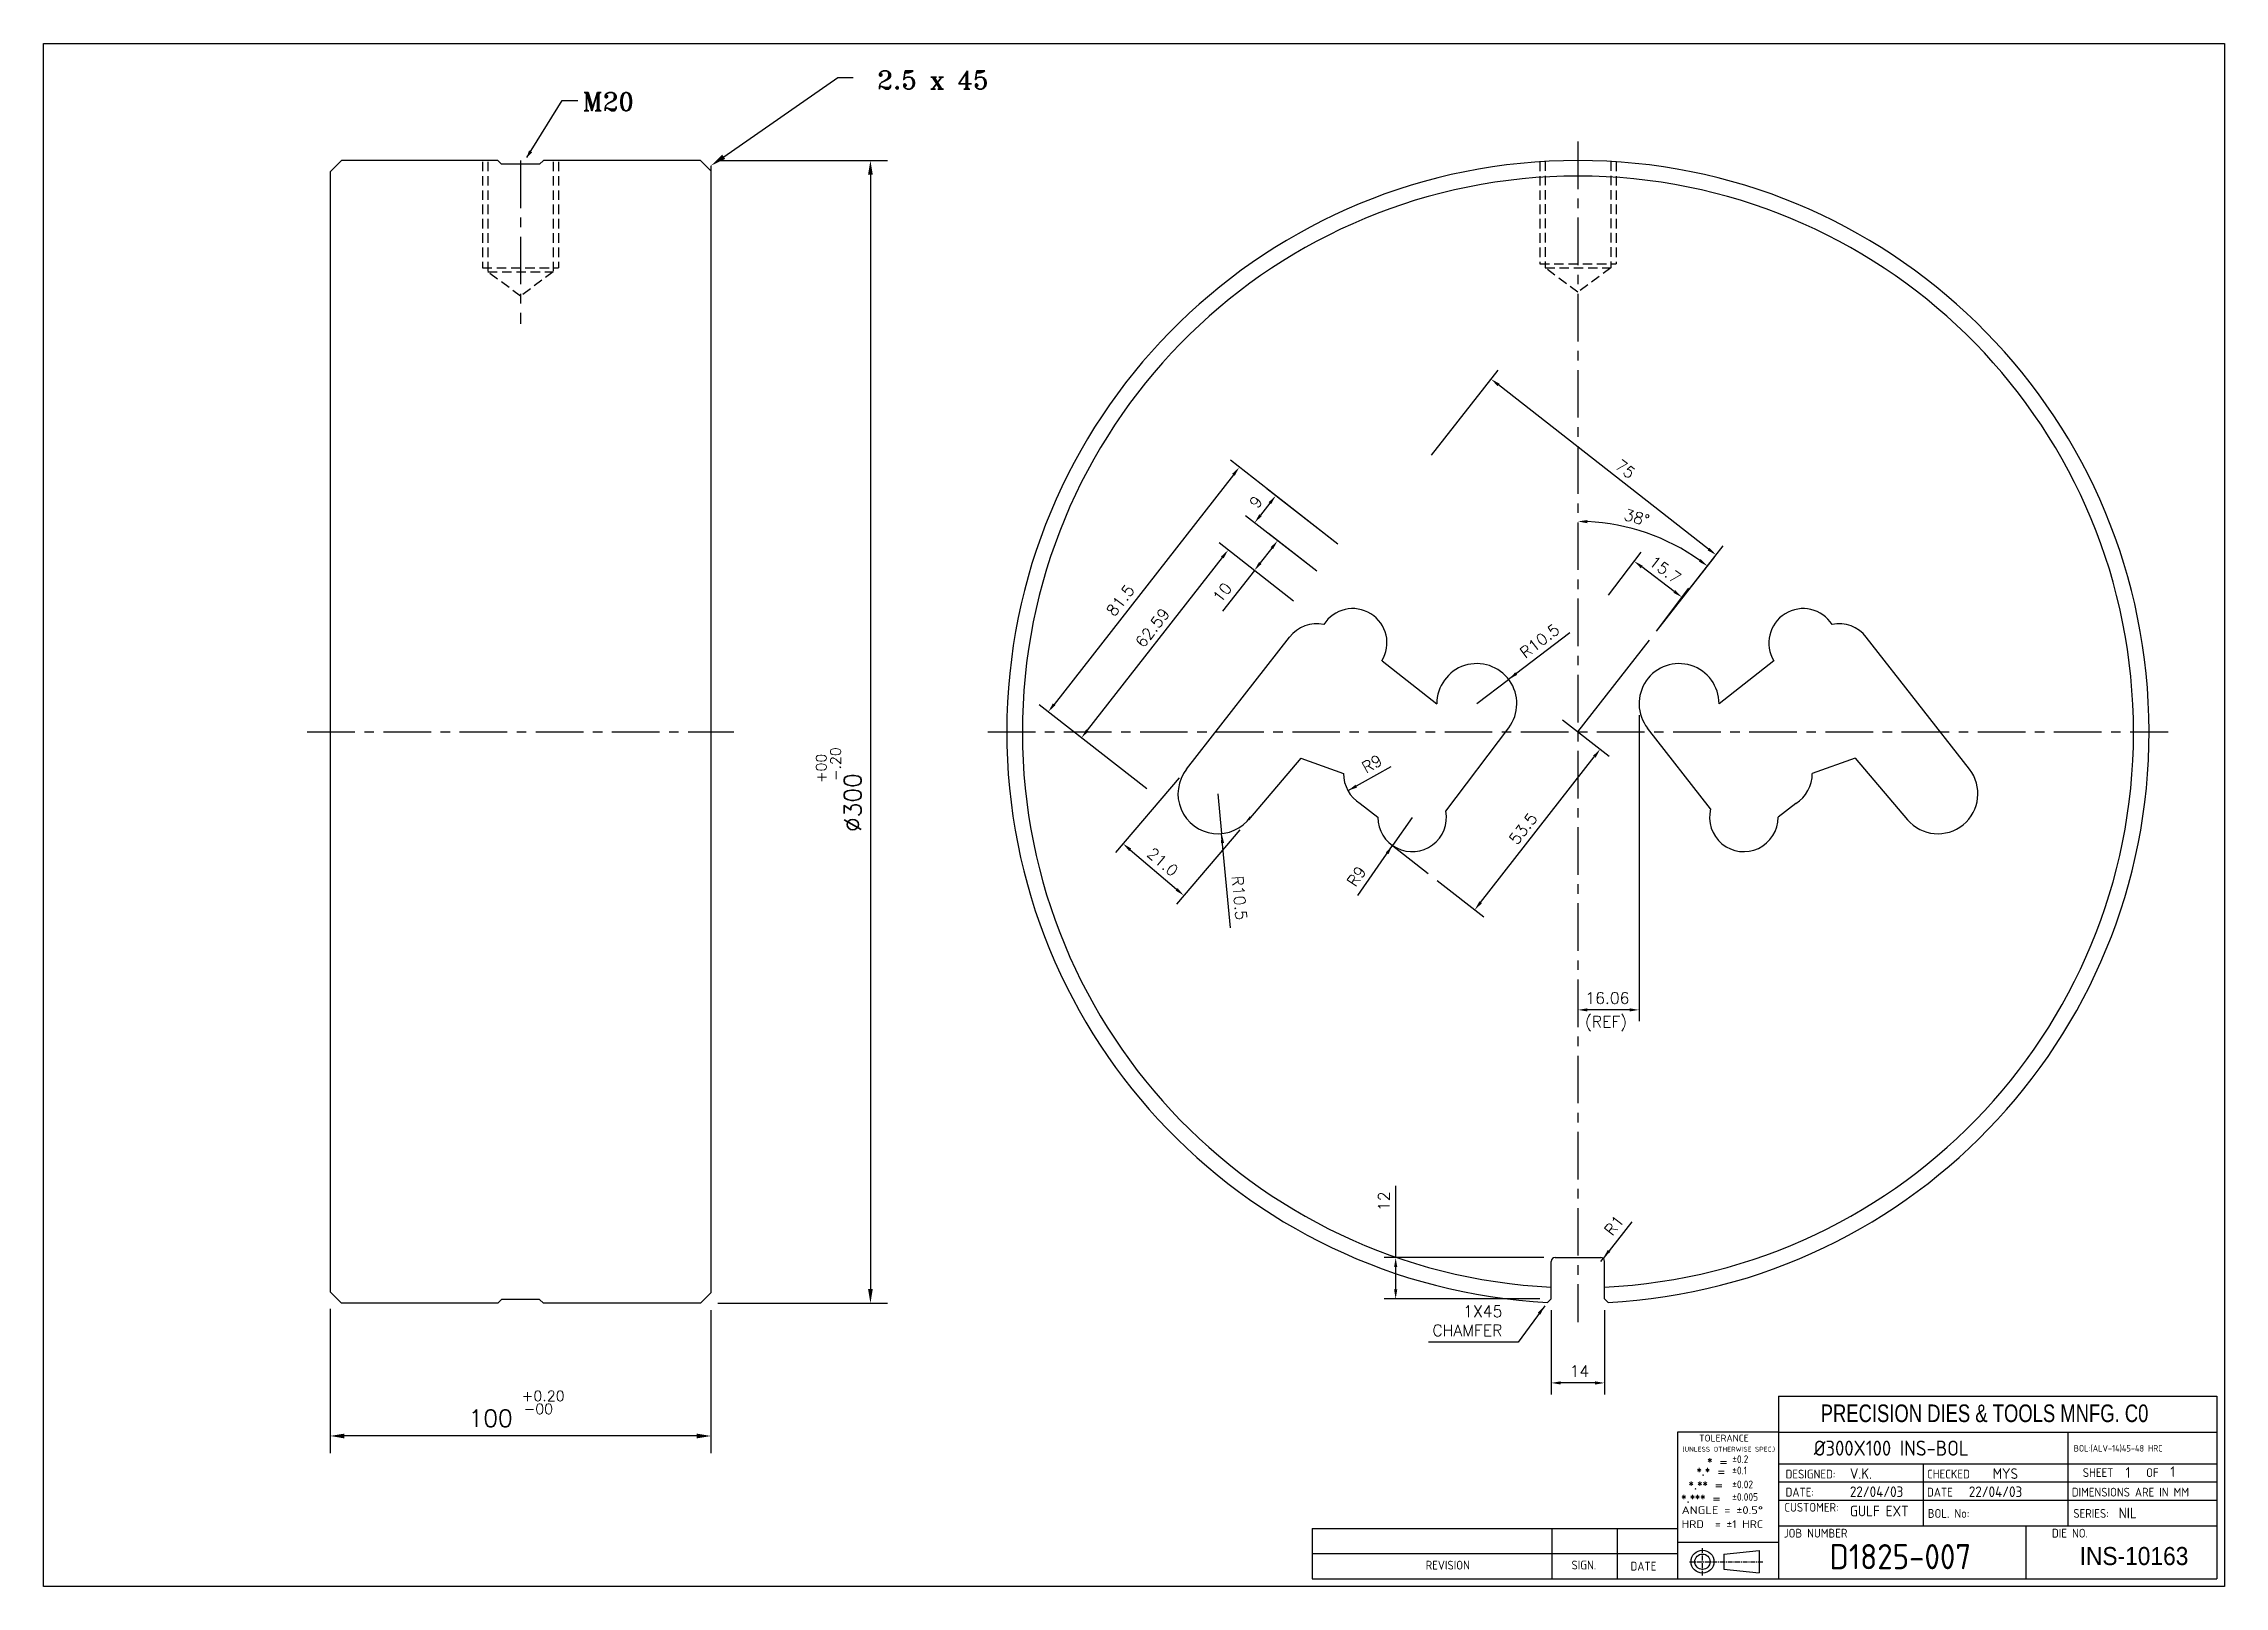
# Model space of a CAD drawing. Extents: x -403 to 170, y -224 to 181.
import ezdxf
from ezdxf.enums import TextEntityAlignment as Align

# ---------------------------------------------------------------- set-up
doc = ezdxf.new("R2010")
doc.units = 0
doc.header["$LTSCALE"] = 10
doc.header["$MEASUREMENT"] = 0
doc.linetypes.add('CENTER', pattern=[2, 1.25, -0.25, 0.25, -0.25])
doc.linetypes.add('HIDDEN', pattern=[0.375, 0.25, -0.125])
doc.layers.get('0').update_dxf_attribs({"linetype": 'CONTINUOUS'})
doc.layers.get('DEFPOINTS').update_dxf_attribs({"linetype": 'CONTINUOUS'})
doc.layers.add('1', color=7, linetype='CONTINUOUS')
doc.styles.add('ISO', font='isocp.shx', dxfattribs={"width": 0.8})
doc.styles.add('ROMANS', font='ROMANS')
doc.styles.add('ROMANT', font='ROMANT', dxfattribs={"height": 3.5})
doc.styles.add('STYLE1', font='swissk.ttf')
doc.styles.add('TXT', font='TXT.SHX', dxfattribs={"width": 0.8})
doc.dimstyles.get("Standard").update_dxf_attribs({"dimtxt": 0.18, "dimasz": 0.18, "dimexe": 0.18, "dimexo": 0.0625, "dimgap": 0.09, "dimtad": 0, "dimtih": 1, "dimtoh": 1, "dimdec": 4, "dimzin": 0, "dimdsep": 46, "dimtxsty": 'STANDARD', "dimcen": 0.09, "dimadec": 0, "dimazin": 0, "dimtfac": 1, "dimtdec": 4, "dimtofl": 0, "dimtmove": 0, "dimatfit": 3, "dimfxl": 1, "dimtolj": 1, "dimtzin": 0, "dimarcsym": 0})

# ---------------------------------------------------------------- blocks, each defined once
blk = doc.blocks.new('*D3')
at = {"color": 2, "linetype": 'ByBlock'}
for p, q in [((-7, -151.84), (-7, -173.91)), ((7, -151.84), (7, -173.91)), ((4.5, -170.91), (-4.5, -170.91))]:
    blk.add_line(p, q, dxfattribs=at)
for points in [[(-4.5, -170.49), (-4.5, -171.33), (-7, -170.91)], [(4.5, -170.49), (4.5, -171.33), (7, -170.91)]]:
    blk.add_solid(points, dxfattribs=at)
at = {"layer": 'DEFPOINTS', "color": 0, "linetype": 'ByBlock'}
for p in [(-7, -148.84), (7, -148.84), (-7, -170.91)]:
    blk.add_point(p, dxfattribs=at)
at = {"color": 0, "linetype": 'ByBlock', "insert": (0.4, -167.81), "char_height": 3, "attachment_point": 5, "style": 'ROMANS'}
blk.add_mtext('\\A1;14', dxfattribs=at)
blk = doc.blocks.new('*D4')
at = {"color": 2, "linetype": 'ByBlock'}
for p, q in [((-47.87, -138), (-47.87, -119.19)), ((-9, -138), (-50.87, -138)), ((-47.87, -146.34), (-47.87, -140.5)), ((-10, -148.84), (-50.87, -148.84))]:
    blk.add_line(p, q, dxfattribs=at)
for points in [[(-48.29, -140.5), (-47.45, -140.5), (-47.87, -138)], [(-48.29, -146.34), (-47.45, -146.34), (-47.87, -148.84)]]:
    blk.add_solid(points, dxfattribs=at)
at = {"layer": 'DEFPOINTS', "color": 0, "linetype": 'ByBlock'}
for p in [(-6, -138), (-47.87, -148.84), (-7, -148.84)]:
    blk.add_point(p, dxfattribs=at)
at = {"color": 0, "linetype": 'ByBlock', "insert": (-50.97, -123.22), "char_height": 3, "attachment_point": 5, "rotation": 90, "style": 'ROMANS'}
blk.add_mtext('\\A1;{12}', dxfattribs=at)
blk = doc.blocks.new('*D5')
at = {"color": 2, "linetype": 'ByBlock'}
for p, q in [((-225.93, 150), (-181.31, 150)), ((-185.81, 146.25), (-185.81, -146.25)), ((-225.93, -150), (-181.31, -150))]:
    blk.add_line(p, q, dxfattribs=at)
for points in [[(-186.44, 146.25), (-185.19, 146.25), (-185.81, 150)], [(-186.44, -146.25), (-185.19, -146.25), (-185.81, -150)]]:
    blk.add_solid(points, dxfattribs=at)
at = {"layer": 'DEFPOINTS', "color": 0, "linetype": 'ByBlock'}
for p in [(-230.43, 150), (-230.43, -150), (-185.81, -150)]:
    blk.add_point(p, dxfattribs=at)
at = {"color": 0, "linetype": 'ByBlock', "insert": (-190.46, -18.56), "char_height": 4.5, "attachment_point": 5, "rotation": 90, "style": 'ROMANS'}
blk.add_mtext('\\A1;∅300', dxfattribs=at)
blk = doc.blocks.new('*D6')
at = {"color": 2, "linetype": 'ByBlock'}
for p, q in [((-327.7, -151.5), (-327.7, -189.34)), ((-227.7, -151.77), (-227.7, -189.34)), ((-231.45, -184.84), (-323.95, -184.84))]:
    blk.add_line(p, q, dxfattribs=at)
for points in [[(-323.95, -184.22), (-323.95, -185.47), (-327.7, -184.84)], [(-231.45, -184.22), (-231.45, -185.47), (-227.7, -184.84)]]:
    blk.add_solid(points, dxfattribs=at)
at = {"layer": 'DEFPOINTS', "color": 0, "linetype": 'ByBlock'}
for p in [(-327.7, -147), (-227.7, -147.27), (-327.7, -184.84)]:
    blk.add_point(p, dxfattribs=at)
at = {"color": 0, "linetype": 'ByBlock', "insert": (-285.56, -180.19), "char_height": 4.5, "attachment_point": 5, "style": 'ROMANS'}
blk.add_mtext('\\A1;100', dxfattribs=at)
blk = doc.blocks.new('*D7')
at = {"color": 2, "linetype": 'ByBlock'}
for p in [(14.16, -128.62), (6, -139)]:
    blk.add_line(p, (6.62, -138.21), dxfattribs=at)
blk.add_solid([(7.84, -135.99), (8.49, -136.5), (6.62, -138.21)], dxfattribs=at)
at = {"layer": 'DEFPOINTS', "color": 0, "linetype": 'ByBlock'}
for p in [(6, -139), (6.62, -138.21)]:
    blk.add_point(p, dxfattribs=at)
at = {"color": 0, "linetype": 'ByBlock', "insert": (9.5, -129.53), "char_height": 3, "attachment_point": 5, "rotation": 51.8091, "style": 'ROMANS'}
blk.add_mtext('\\A1;R1', dxfattribs=at)
blk = doc.blocks.new('*D8')
at = {"color": 2, "linetype": 'ByBlock'}
for p, q in [((8.06, 35.93), (16.57, 47.21)), ((25.31, 36.86), (16.76, 43.31)), ((20.61, 26.47), (29.12, 37.75))]:
    blk.add_line(p, q, dxfattribs=at)
for points in [[(17.01, 43.64), (16.51, 42.97), (14.76, 44.81)], [(25.56, 37.19), (25.06, 36.53), (27.31, 35.36)]]:
    blk.add_solid(points, dxfattribs=at)
at = {"layer": 'DEFPOINTS', "color": 0, "linetype": 'ByBlock'}
for p in [(14.76, 44.81), (6.26, 33.53), (18.81, 24.07)]:
    blk.add_point(p, dxfattribs=at)
at = {"color": 0, "linetype": 'ByBlock', "insert": (22.9, 42.56), "char_height": 3, "attachment_point": 5, "rotation": 323, "style": 'ROMANS'}
blk.add_mtext('\\A1;15.7', dxfattribs=at)
blk = doc.blocks.new('*D9')
at = {"color": 2, "linetype": 'ByBlock'}
for p, q in [((-38.45, 72.61), (-20.97, 94.98)), ((34.32, 47.98), (-20.85, 91.08)), ((20.66, 26.44), (38.13, 48.81))]:
    blk.add_line(p, q, dxfattribs=at)
for points in [[(-20.59, 91.41), (-21.1, 90.75), (-22.82, 92.62)], [(34.57, 48.31), (34.06, 47.65), (36.29, 46.44)]]:
    blk.add_solid(points, dxfattribs=at)
at = {"layer": 'DEFPOINTS', "color": 0, "linetype": 'ByBlock'}
for p in [(-22.82, 92.62), (-40.29, 70.25), (18.81, 24.07)]:
    blk.add_point(p, dxfattribs=at)
at = {"color": 0, "linetype": 'ByBlock', "insert": (12.43, 69.01), "char_height": 3, "attachment_point": 5, "rotation": 322, "style": 'ROMANS'}
blk.add_mtext('\\A1;75', dxfattribs=at)
blk = doc.blocks.new('*D10')
at = {"color": 2, "linetype": 'ByBlock'}
for p in [(-2.13, 26.02), (-26.56, 7.43)]:
    blk.add_line(p, (-18.2, 13.78), dxfattribs=at)
blk.add_solid([(-16.47, 15.63), (-15.96, 14.97), (-18.2, 13.78)], dxfattribs=at)
at = {"layer": 'DEFPOINTS', "color": 0, "linetype": 'ByBlock'}
for p in [(-18.2, 13.78), (-26.56, 7.43)]:
    blk.add_point(p, dxfattribs=at)
at = {"color": 0, "linetype": 'ByBlock', "insert": (-10.05, 23.88), "char_height": 3, "attachment_point": 5, "rotation": 37.2726, "style": 'ROMANS'}
blk.add_mtext('\\A1;R10.5', dxfattribs=at)
blk = doc.blocks.new('*D11')
at = {"color": 2, "linetype": 'ByBlock'}
for p, q in [((-63.04, 49.25), (-91.29, 71.33)), ((-90.47, 67.51), (-137.57, 7.23)), ((-113.22, -14.97), (-141.47, 7.1))]:
    blk.add_line(p, q, dxfattribs=at)
for points in [[(-90.8, 67.77), (-90.14, 67.25), (-88.93, 69.48)], [(-137.9, 7.48), (-137.24, 6.97), (-139.11, 5.26)]]:
    blk.add_solid(points, dxfattribs=at)
at = {"layer": 'DEFPOINTS', "color": 0, "linetype": 'ByBlock'}
for p in [(-60.68, 47.41), (-139.11, 5.26), (-110.85, -16.82)]:
    blk.add_point(p, dxfattribs=at)
at = {"color": 0, "linetype": 'ByBlock', "insert": (-120.17, 34.53), "char_height": 3, "attachment_point": 5, "rotation": 52, "style": 'ROMANS'}
blk.add_mtext('\\A1;81.5', dxfattribs=at)
blk = doc.blocks.new('*D12')
at = {"color": 2, "linetype": 'ByBlock'}
for p, q in [((-63.04, 49.25), (-81.73, 63.85)), ((-80.9, 60.04), (-83.37, 56.88)), ((-68.58, 42.16), (-87.27, 56.76))]:
    blk.add_line(p, q, dxfattribs=at)
for points in [[(-81.23, 60.29), (-80.58, 59.78), (-79.36, 62.01)], [(-83.69, 57.14), (-83.04, 56.63), (-84.91, 54.91)]]:
    blk.add_solid(points, dxfattribs=at)
at = {"layer": 'DEFPOINTS', "color": 0, "linetype": 'ByBlock'}
for p in [(-84.91, 54.91), (-60.68, 47.41), (-66.22, 40.31)]:
    blk.add_point(p, dxfattribs=at)
at = {"color": 0, "linetype": 'ByBlock', "insert": (-84.58, 60.37), "char_height": 3, "attachment_point": 5, "rotation": 52, "style": 'ROMANS'}
blk.add_mtext('\\A1;9', dxfattribs=at)
blk = doc.blocks.new('*D13')
at = {"color": 2, "linetype": 'ByBlock'}
for p, q in [((-74.69, 34.35), (-94.21, 49.6)), ((-128.84, 0.41), (-93.39, 45.79)), ((-113.22, -14.97), (-132.74, 0.29))]:
    blk.add_line(p, q, dxfattribs=at)
for points in [[(-93.72, 46.04), (-93.06, 45.53), (-91.85, 47.76)], [(-129.17, 0.67), (-128.51, 0.15), (-130.38, -1.56)]]:
    blk.add_solid(points, dxfattribs=at)
at = {"layer": 'DEFPOINTS', "color": 0, "linetype": 'ByBlock'}
for p in [(-91.85, 47.76), (-72.32, 32.5), (-110.85, -16.82)]:
    blk.add_point(p, dxfattribs=at)
at = {"color": 0, "linetype": 'ByBlock', "insert": (-111.73, 27.34), "char_height": 3, "attachment_point": 5, "rotation": 52, "style": 'ROMANS'}
blk.add_mtext('\\A1;62.59', dxfattribs=at)
blk = doc.blocks.new('*D14')
at = {"color": 2, "linetype": 'ByBlock'}
for p, q in [((-68.58, 42.16), (-81.23, 52.04)), ((-80.4, 48.22), (-83.43, 44.35)), ((-84.97, 42.38), (-93.33, 31.68)), ((-74.69, 34.35), (-87.33, 44.23))]:
    blk.add_line(p, q, dxfattribs=at)
for points in [[(-80.73, 48.48), (-80.08, 47.97), (-78.87, 50.19)], [(-83.76, 44.61), (-83.1, 44.1), (-84.97, 42.38)]]:
    blk.add_solid(points, dxfattribs=at)
at = {"layer": 'DEFPOINTS', "color": 0, "linetype": 'ByBlock'}
for p in [(-84.97, 42.38), (-66.22, 40.31), (-72.32, 32.5)]:
    blk.add_point(p, dxfattribs=at)
at = {"color": 0, "linetype": 'ByBlock', "insert": (-93.43, 36.59), "char_height": 3, "attachment_point": 5, "rotation": 52, "style": 'ROMANS'}
blk.add_mtext('\\A1;10', dxfattribs=at)
blk = doc.blocks.new('*D15')
at = {"color": 2, "linetype": 'ByBlock'}
for p, q in [((-104.76, -12.06), (-121.43, -31.62)), ((-88.78, -25.67), (-105.45, -45.24)), ((-117.58, -30.96), (-105.41, -41.33))]:
    blk.add_line(p, q, dxfattribs=at)
for points in [[(-117.31, -30.64), (-117.85, -31.28), (-119.48, -29.34)], [(-105.14, -41.01), (-105.68, -41.65), (-103.5, -42.95)]]:
    blk.add_solid(points, dxfattribs=at)
at = {"layer": 'DEFPOINTS', "color": 0, "linetype": 'ByBlock'}
for p in [(-102.81, -9.77), (-86.83, -23.39), (-103.5, -42.95)]:
    blk.add_point(p, dxfattribs=at)
at = {"color": 0, "linetype": 'ByBlock', "insert": (-109.05, -34.16), "char_height": 3, "attachment_point": 5, "rotation": 319.5717, "style": 'ROMANS'}
blk.add_mtext('\\A1;21.0', dxfattribs=at)
blk = doc.blocks.new('*D16')
at = {"color": 2, "linetype": 'ByBlock'}
for p in [(-94.54, -16.24), (-91.29, -51.43)]:
    blk.add_line(p, (-93.57, -26.69), dxfattribs=at)
blk.add_solid([(-92.93, -29.15), (-93.76, -29.22), (-93.57, -26.69)], dxfattribs=at)
at = {"layer": 'DEFPOINTS', "color": 0, "linetype": 'ByBlock'}
for p in [(-94.54, -16.24), (-93.57, -26.69)]:
    blk.add_point(p, dxfattribs=at)
at = {"color": 0, "linetype": 'ByBlock', "insert": (-88.9, -43.58), "char_height": 3, "attachment_point": 5, "rotation": 275.2745, "style": 'ROMANS'}
blk.add_mtext('\\A1;R10.5', dxfattribs=at)
blk = doc.blocks.new('*D17')
at = {"color": 2, "linetype": 'ByBlock'}
for p, q in [((-4.03, 3.15), (8.2, -6.41)), ((-25.56, -44.75), (4.3, -6.53)), ((-36.96, -39.01), (-24.74, -48.57))]:
    blk.add_line(p, q, dxfattribs=at)
for points in [[(3.97, -6.27), (4.63, -6.79), (5.84, -4.56)], [(-25.89, -44.49), (-25.23, -45.01), (-27.1, -46.72)]]:
    blk.add_solid(points, dxfattribs=at)
at = {"layer": 'DEFPOINTS', "color": 0, "linetype": 'ByBlock'}
for p in [(-6.39, 4.99), (5.84, -4.56), (-39.33, -37.17)]:
    blk.add_point(p, dxfattribs=at)
at = {"color": 0, "linetype": 'ByBlock', "insert": (-14.38, -25.4), "char_height": 3, "attachment_point": 5, "rotation": 52, "style": 'ROMANS'}
blk.add_mtext('\\A1;53.5', dxfattribs=at)
blk = doc.blocks.new('*D18')
at = {"color": 2, "linetype": 'ByBlock'}
for p in [(-43.55, -22.45), (-57.85, -42.95)]:
    blk.add_line(p, (-48.7, -29.83), dxfattribs=at)
blk.add_solid([(-50.47, -31.64), (-49.79, -32.12), (-48.7, -29.83)], dxfattribs=at)
at = {"layer": 'DEFPOINTS', "color": 0, "linetype": 'ByBlock'}
for p in [(-43.55, -22.45), (-48.7, -29.83)]:
    blk.add_point(p, dxfattribs=at)
at = {"color": 0, "linetype": 'ByBlock', "insert": (-58.13, -37.93), "char_height": 3, "attachment_point": 5, "rotation": 55.1113, "style": 'ROMANS'}
blk.add_mtext('\\A1;R9', dxfattribs=at)
blk = doc.blocks.new('*D19')
at = {"color": 2, "linetype": 'ByBlock'}
blk.add_line((-49.12, -9.16), (-60.4, -15.45), dxfattribs=at)
blk.add_solid([(-58.41, -13.87), (-58.01, -14.6), (-60.4, -15.45)], dxfattribs=at)
at = {"layer": 'DEFPOINTS', "color": 0, "linetype": 'ByBlock'}
for p in [(-52.53, -11.07), (-60.4, -15.45)]:
    blk.add_point(p, dxfattribs=at)
at = {"color": 0, "linetype": 'ByBlock', "insert": (-54.08, -8.38), "char_height": 3, "attachment_point": 5, "rotation": 29.135, "style": 'ROMANS'}
blk.add_mtext('\\A1;R9', dxfattribs=at)
blk = doc.blocks.new('*D20')
at = {"color": 2, "linetype": 'ByBlock'}
for p, q in [((16.06, 4.43), (16.06, -75.98)), ((13.56, -72.98), (2.5, -72.98)), ((0, -74.47), (0, -75.98))]:
    blk.add_line(p, q, dxfattribs=at)
for points in [[(2.5, -72.57), (2.5, -73.4), (0, -72.98)], [(13.56, -72.57), (13.56, -73.4), (16.06, -72.98)]]:
    blk.add_solid(points, dxfattribs=at)
at = {"layer": 'DEFPOINTS', "color": 0, "linetype": 'ByBlock'}
for p in [(16.06, 7.43), (0, -71.47), (0, -72.98)]:
    blk.add_point(p, dxfattribs=at)
at = {"color": 0, "linetype": 'ByBlock', "insert": (7.74, -69.88), "char_height": 3, "attachment_point": 5, "style": 'ROMANS'}
blk.add_mtext('\\A1;16.06', dxfattribs=at)
blk = doc.blocks.new('*D21')
at = {"color": 2, "linetype": 'ByBlock'}
blk.add_line((20.66, 26.44), (35.86, 45.9), dxfattribs=at)
blk.add_arc((0, 0), 55.25, 54.593, 87.407, dxfattribs=at)
for points in [[(2.49, 54.77), (2.51, 55.61), (0, 55.25)], [(32.26, 45.36), (31.76, 44.69), (34.01, 43.53)]]:
    blk.add_solid(points, dxfattribs=at)
at = {"layer": 'DEFPOINTS', "color": 0, "linetype": 'ByBlock'}
for p in [(0, 155), (23.64, 49.93), (18.81, 24.07), (0, 0), (0, -155)]:
    blk.add_point(p, dxfattribs=at)
at = {"color": 0, "linetype": 'ByBlock', "insert": (15.44, 56.27), "char_height": 3, "attachment_point": 5, "rotation": 344.6509, "style": 'ROMANS'}
blk.add_mtext('\\A1;38°', dxfattribs=at)

msp = doc.modelspace()

# ---------------------------------------------------------------- linework, layer by layer
at = {"color": 15}
for p, q in [((-402.954, -224.318), (-402.954, 180.682)), ((-402.954, 180.682), (169.773, 180.682)), ((169.773, 180.682), (169.773, -224.318)), ((169.773, -224.318), (-402.954, -224.318))]:
    msp.add_line(p, q, dxfattribs=at)
at = {"color": 0}
for p, q in [((-224.341, 150.971), (-194.4, 171.777)), ((-194.4, 171.777), (-190.309, 171.777)), ((-266.749, 165.736), (-262.658, 165.736))]:
    msp.add_line(p, q, dxfattribs=at)
at = {"color": 3}
for p, q in [((-276.08, 150.75), (-266.749, 165.736)), ((-102.813, -9.774), (-75.724, 24.898)), ((0, 0), (18.808, 24.073)), ((102.813, -9.774), (75.724, 24.898)), ((-51.443, 18.618), (-37.059, 7.38)), ((51.443, 18.618), (37.059, 7.38)), ((-34.698, -20.824), (-18.173, 1.106)), ((34.831, -20.218), (18.285, 0.961)), ((-72.778, -6.886), (-86.546, -23.048)), ((-72.778, -6.886), (-61.533, -10.892)), ((72.778, -6.886), (61.533, -10.892)), ((72.778, -6.886), (86.546, -23.048)), ((-57.186, -18.773), (-52.551, -22.394)), ((57.186, -18.773), (52.551, -22.394)), ((-49.092, -29.538), (-39.329, -37.165)), ((-7, -148.837), (-7, -138.997)), ((-6, -137.997), (6, -137.997)), ((7, -148.837), (7, -138.997)), ((-7, -148.837), (-7.952, -149.789)), ((7, -148.837), (7.952, -149.789))]:
    msp.add_line(p, q, dxfattribs=at)
at = {"color": 1, "linetype": 'CENTER'}
for p, q in [((0, 155), (0, -155)), ((-277.7, 150), (-277.7, 107.146)), ((-333.7, 0), (-221.7, 0)), ((-155, 0), (155, 0))]:
    msp.add_line(p, q, dxfattribs=at)
at = {"color": 4}
for p, q in [((-327.7, 147), (-324.7, 150)), ((-283.7, 150), (-324.7, 150)), ((-282.7, 149), (-283.7, 150)), ((-272.7, 149), (-282.7, 149)), ((-272.7, 149), (-271.7, 150)), ((-230.427, 150), (-271.7, 150)), ((-227.7, 147.273), (-230.427, 150)), ((-327.7, 147), (-327.7, -147)), ((-227.7, 148.636), (-227.7, -147.273)), ((-324.7, -150), (-327.7, -147)), ((-227.7, -147.273), (-230.427, -150)), ((-283.7, -150), (-324.7, -150)), ((-282.7, -149), (-283.7, -150)), ((-272.7, -149), (-282.7, -149)), ((-272.7, -149), (-271.7, -150)), ((-230.427, -150), (-271.7, -150))]:
    msp.add_line(p, q, dxfattribs=at)
at = {"color": 0, "linetype": 'HIDDEN'}
for p, q in [((-287.7, 149.666), (-287.7, 121.834)), ((-286.3, 149.666), (-286.3, 120.796)), ((-269.1, 149.666), (-269.1, 120.796)), ((-267.7, 149.666), (-267.7, 121.834)), ((-10, 149.666), (-10, 122.834)), ((-8.6, 149.753), (-8.6, 121.796)), ((8.6, 149.753), (8.6, 121.796)), ((10, 149.666), (10, 122.834))]:
    msp.add_line(p, q, dxfattribs=at)
at = {"color": 7, "linetype": 'HIDDEN'}
for p, q in [((-287.7, 121.846), (-267.7, 121.846)), ((-286.3, 120.796), (-269.1, 120.796)), ((-277.7, 114.423), (-286.3, 120.796)), ((-269.1, 120.796), (-277.7, 114.423)), ((-10, 122.846), (10, 122.846)), ((-8.6, 121.796), (8.6, 121.796)), ((0, 115.423), (-8.6, 121.796)), ((8.6, 121.796), (0, 115.423))]:
    msp.add_line(p, q, dxfattribs=at)
at = {"color": 6}
msp.add_arc((0, 0), 150, 273.03904, 266.96096, dxfattribs=at)
at = {"color": 3}
for centre, radius, start, end in [((0, 0), 145.91, 272.74981, 267.25019), ((-59.151, 23.371), 9, 328.37937, 147.83377), ((59.151, 23.371), 9, 32.16623, 211.62063), ((-68.632, 19.357), 9, 78.05702, 142), ((68.632, 19.357), 9, 38, 101.94298), ((-26.559, 7.425), 10.5, 323, 180.24662), ((26.559, 7.425), 10.5, 359.75338, 218), ((-94.539, -16.239), 10.5, 142, 324.57171), ((-52.534, -11.068), 9, 178.88322, 238.88322), ((52.534, -11.068), 9, 301.11678, 1.11678), ((94.539, -16.239), 10.5, 220.42829, 38), ((-43.551, -22.445), 9, 179.66989, 10.38045), ((43.551, -22.445), 9, 165.66989, 0.33011), ((-6, -138.997), 1, 90, 180), ((6, -138.997), 1, 0, 90)]:
    msp.add_arc(centre, radius, start, end, dxfattribs=at)
msp.add_solid([(-276.08, 150.75), (-275.465, 152.653), (-274.644, 152.142)], dxfattribs=at)
at = {"color": 0}
msp.add_solid([(-223.951, 150.411), (-224.73, 151.531), (-227.7, 148.636)], dxfattribs=at)
at = {"layer": '1', "color": 1}
for p, q in [((52.655, -174.395), (167.773, -174.395)), ((52.655, -174.395), (52.655, -222.318)), ((167.773, -174.395), (167.773, -222.318)), ((52.655, -183.849), (26.182, -183.849)), ((52.655, -183.849), (167.773, -183.849)), ((52.655, -192.163), (167.773, -192.163)), ((52.655, -196.915), (167.773, -196.915)), ((52.655, -201.667), (167.773, -201.667)), ((-69.827, -209.118), (26.182, -209.118)), ((-69.827, -209.118), (-69.827, -222.318)), ((52.655, -208.397), (167.773, -208.397)), ((-69.827, -215.718), (26.182, -215.718)), ((-69.827, -222.318), (167.773, -222.318))]:
    msp.add_line(p, q, dxfattribs=at)
at = {"layer": '1', "color": 1, "linetype": 'Continuous'}
for p, q in [((26.182, -183.849), (26.182, -222.318)), ((-6.818, -209.118), (-6.818, -222.318)), ((10.342, -209.118), (10.342, -222.318))]:
    msp.add_line(p, q, dxfattribs=at)
at = {"layer": '1', "color": 2}
for p, q in [((128.687, -184.063), (128.687, -192.163)), ((90.671, -192.163), (90.671, -208.397)), ((128.687, -192.163), (128.687, -208.397))]:
    msp.add_line(p, q, dxfattribs=at)
at = {"layer": '1', "color": 3}
for p, q in [((117.613, -208.397), (117.613, -222.318)), ((26.182, -212.729), (52.655, -212.729))]:
    msp.add_line(p, q, dxfattribs=at)
at = {"layer": '1', "color": 7, "linetype": 'CENTER', "ltscale": 0.1}
for p, q in [((32.71, -221.508), (32.71, -214.182)), ((29.324, -217.845), (48.821, -217.845))]:
    msp.add_line(p, q, dxfattribs=at)
at = {"layer": '1', "color": 2, "linetype": 'Continuous'}
for p, q in [((38.295, -215.89), (47.568, -214.897)), ((38.295, -215.89), (38.295, -219.8)), ((47.568, -214.897), (47.568, -220.793)), ((38.295, -219.8), (47.568, -220.793))]:
    msp.add_line(p, q, dxfattribs=at)
for radius in [3.018, 2.012]:
    msp.add_circle((32.71, -217.845), radius, dxfattribs=at)

# ---------------------------------------------------------------- texts
at = {"color": 0, "style": 'ROMANT'}
for s, p in [('2.5 x 45 ', (-167.768, 171.123)), ('M20', (-254.654, 165.445))]:
    msp.add_text(s, height=4.7727, dxfattribs=at).set_placement(p, align=Align.MIDDLE_CENTER)
at = {"color": 7, "style": 'ROMANS'}
for s, p in [('-.20', (-193.609, -12.918)), ('+00', (-197.373, -13.436))]:
    msp.add_text(s, height=2.7273, rotation=90, dxfattribs=at).set_placement(p)
at = {"color": 3, "style": 'ROMANS'}
msp.add_text('(REF)', height=3, dxfattribs=at).set_placement((1.844, -77.602))
at = {"color": 7, "style": 'ROMANS'}
for s, p in [('+0.20', (-277.356, -175.685)), ('-00', (-276.879, -179.094))]:
    msp.add_text(s, height=2.7273, dxfattribs=at).set_placement(p)
at = {"color": 3, "insert": (-19.84, -158.62), "char_height": 3, "attachment_point": 9, "style": 'ROMANS'}
msp.add_mtext('1X45\\PCHAMFER', dxfattribs=at)
at = {"layer": '1', "color": 6, "style": 'STYLE1'}
for s, height, width, p in [('PRECISION DIES & TOOLS MNFG. C0', 4.62, 0.75, (63.748, -181.19)), ('INS-10163', 4.752, 0.9, (131.752, -218.731))]:
    msp.add_text(s, height=height, dxfattribs=dict(at, width=width)).set_placement(p)
at = {"layer": '1', "color": 2, "linetype": 'Continuous', "style": 'ISO'}
for s, height, width, p, p2 in [('(UNLESS OTHERWISE SPEC.)', 1.2672, 1.189032, (27.445, -188.944), (51.779, -188.944)), ('TOLERANCE', 1.8105, 1.066667, (31.817, -186.304), (44.852, -186.304)), ('ANGLE = %%p0.5%%d', 2.01168, 1.288889, (27.236, -205.307), (48.627, -205.307)), ('HRD  = %%P1 HRC', 2.01168, 1.320911, (27.236, -208.992), (48.627, -208.992))]:
    msp.add_text(s, height=height, dxfattribs=dict(at, width=width)).set_placement(p, p2, align=Align.FIT)
at = {"layer": '1', "color": 3, "style": 'ISO'}
for s, height, p in [('%%C300X100 INS-BOL', 3.96, (61.941, -190.012)), ('DESIGNED:                 ', 2.30947, (54.537, -195.991)), ('CHECKED', 2.3095, (91.677, -195.991)), ('SHEET', 2.3095, (132.579, -195.607)), ('OF', 2.3095, (149.235, -195.607)), ('DATE:', 2.3095, (54.537, -200.743)), ('DATE', 2.3095, (91.677, -200.743)), ('DIMENSIONS ARE IN MM', 2.30947, (129.693, -200.743)), ('CUSTOMER:', 2.3095, (54.22, -204.72)), ('BOL. No:', 2.3095, (91.879, -206.327)), ('SERIES: ', 2.3095, (130.099, -206.327)), ('JOB NUMBER', 2.3095, (54.078, -211.513)), ('DIE NO.', 2.3095, (124.487, -211.513)), ('REVISION', 2.3095, (-39.993, -219.903)), ('SIGN.', 2.3095, (-1.687, -219.874)), ('DATE', 2.3095, (13.813, -220.178))]:
    msp.add_text(s, height=height, dxfattribs=at).set_placement(p)
at = {"layer": '1', "style": 'ISO'}
msp.add_text('BOL:(ALV-14)45-48 HRC', height=1.716, dxfattribs=at).set_placement((130.215, -188.932))
at = {"layer": '1', "color": 2, "linetype": 'Continuous'}
for s, style, p in [('*.* = ', 'TXT', (31.118, -195.236)), ('* = ', 'TXT', (33.939, -192.662)), (' %%p0.2', 'ISO', (39.375, -191.944)), (' %%p0.1', 'ISO', (39.375, -194.904)), ('*.*** = ', 'TXT', (27.124, -202.292)), ('*.** = ', 'TXT', (29.075, -198.777)), (' %%p0.02', 'ISO', (39.375, -198.565)), (' %%p0.005', 'ISO', (39.375, -201.86))]:
    msp.add_text(s, height=2.0117, dxfattribs=dict(at, style=style)).set_placement(p)
at = {"layer": '1', "color": 2, "style": 'ISO'}
for s, p in [('V.K.', (71.421, -196.106)), ('MYS', (108.945, -196.106)), ('1', (143.831, -195.792)), ('1', (155.595, -195.589)), ('22/04/03', (71.421, -200.858)), ('22/04/03', (102.657, -200.858)), ('GULF EXT', (71.421, -205.925)), ('NIL', (142.006, -206.442))]:
    msp.add_text(s, height=2.772, dxfattribs=at).set_placement(p)
at = {"layer": '1', "color": 6, "style": 'ISO'}
msp.add_text('D1825-007', height=6.6, dxfattribs=at).set_placement((66.045, -219.822))

# ---------------------------------------------------------------- dimensions: what is measured, and where the dimension line sits
at = {"color": 3}
dim = msp.add_angular_dim_2l(base=(23.639, 49.934), line1=((0, 155), (0, -155)), line2=((0, 0), (18.808, 24.073)), dimstyle='STANDARD', override={"dimtxt": 3, "dimasz": 2.5, "dimexe": 3, "dimexo": 3, "dimgap": 1.6, "dimtad": 1, "dimtih": 0, "dimtoh": 0, "dimdec": 2, "dimzin": 8, "dimtxsty": 'ROMANS', "dimcen": 0.5, "dimclrd": 2, "dimclre": 2, "dimadec": 2, "dimazin": 2, "dimtofl": 1, "dimtvp": 1}, dxfattribs=at)
dim.commit()
dim.dimension.update_dxf_attribs({"geometry": '*D21', "text_midpoint": (14.624, 53.276), "dimtype": 162})
for base, p1, p2, angle, text, override, picture, middle, dimtype in [((-185.81, -150), (-230.427, 150), (-230.427, -150), 90, '%%c<>', {"dimscale": 1.5, "dimtxt": 3, "dimasz": 2.5, "dimexe": 3, "dimexo": 3, "dimgap": 1.6, "dimtad": 1, "dimtih": 0, "dimtoh": 0, "dimdec": 2, "dimzin": 8, "dimtxsty": 'ROMANS', "dimcen": 0.5, "dimclrd": 2, "dimclre": 2, "dimtofl": 1, "dimtvp": 1}, '*D5', (-185.81, -18.56), 160), ((-84.969, 42.382), (-66.218, 40.314), (-72.322, 32.501), 232, '10', {"dimtxt": 3, "dimasz": 2.5, "dimexe": 3, "dimexo": 3, "dimgap": 1.6, "dimtad": 1, "dimtih": 0, "dimtoh": 0, "dimdec": 2, "dimzin": 8, "dimtxsty": 'ROMANS', "dimcen": 0.5, "dimclrd": 2, "dimclre": 2, "dimtofl": 1, "dimtvp": 1}, '*D14', (-90.985, 34.682), 161), ((14.762, 44.812), (18.808, 24.073), (6.259, 33.529), 143, '15.7', {"dimtxt": 3, "dimasz": 2.5, "dimexe": 3, "dimexo": 3, "dimgap": 1.6, "dimtad": 1, "dimtih": 0, "dimtoh": 0, "dimdec": 2, "dimzin": 8, "dimtxsty": 'ROMANS', "dimcen": 0.5, "dimclrd": 2, "dimclre": 2, "dimtofl": 1, "dimtvp": 1}, '*D8', (21.036, 40.084), 161), ((-103.503, -42.952), (-102.813, -9.774), (-86.834, -23.386), 319.57171, '21.0', {"dimtxt": 3, "dimasz": 2.5, "dimexe": 3, "dimexo": 3, "dimgap": 1.6, "dimtad": 1, "dimtih": 0, "dimtoh": 0, "dimdec": 2, "dimzin": 8, "dimtxsty": 'ROMANS', "dimcen": 0.5, "dimclrd": 2, "dimclre": 2, "dimtofl": 1, "dimtvp": 1}, '*D15', (-111.059, -36.515), 161), ((-47.87, -148.837), (-6, -137.997), (-7, -148.837), 90, '{12}', {"dimtxt": 3, "dimasz": 2.5, "dimexe": 3, "dimexo": 3, "dimgap": 1.6, "dimtad": 1, "dimtih": 0, "dimtoh": 0, "dimdec": 2, "dimzin": 8, "dimtxsty": 'ROMANS', "dimcen": 0.5, "dimclrd": 2, "dimclre": 2, "dimtofl": 1, "dimtvp": 1}, '*D4', (-47.87, -123.219), 160)]:
    dim = msp.add_linear_dim(base=base, p1=p1, p2=p2, angle=angle, text=text, dimstyle='STANDARD', override=override, dxfattribs=at)
    dim.commit()
    dim.dimension.update_dxf_attribs({"geometry": picture, "text_midpoint": middle, "dimtype": dimtype})
for base, p1, p2, angle, picture, middle in [((-22.816, 92.617), (18.808, 24.073), (-40.293, 70.248), 142, '*D9', (10.525, 66.569)), ((-139.107, 5.257), (-60.677, 47.406), (-110.853, -16.817), 232, '*D11', (-117.724, 32.626)), ((-84.906, 54.914), (-60.677, 47.406), (-66.218, 40.314), 232, '*D12', (-82.135, 58.46)), ((-91.849, 47.757), (-110.853, -16.817), (-72.322, 32.501), 52, '*D13', (-109.291, 25.432)), ((5.838, -4.561), (-39.329, -37.165), (-6.391, 4.993), 52, '*D17', (-11.933, -27.307))]:
    dim = msp.add_linear_dim(base=base, p1=p1, p2=p2, angle=angle, dimstyle='STANDARD', override={"dimtxt": 3, "dimasz": 2.5, "dimexe": 3, "dimexo": 3, "dimgap": 1.6, "dimtad": 1, "dimtih": 0, "dimtoh": 0, "dimdec": 2, "dimzin": 8, "dimtxsty": 'ROMANS', "dimcen": 0.5, "dimclrd": 2, "dimclre": 2, "dimtofl": 1, "dimtvp": 1}, dxfattribs=at)
    dim.commit()
    dim.dimension.update_dxf_attribs({"geometry": picture, "text_midpoint": middle, "dimtype": 161})
for center, mpoint, picture, middle in [((-26.559, 7.425), (-18.203, 13.784), '*D10', (-8.177, 21.415)), ((-52.534, -11.068), (-60.396, -15.449), '*D19', (-52.572, -11.089)), ((-94.539, -16.239), (-93.573, -26.694), '*D16', (-91.988, -43.862)), ((-43.551, -22.445), (-48.699, -29.828), '*D18', (-55.585, -39.703)), ((6, -138.997), (6.618, -138.211), '*D7', (11.936, -131.451))]:
    dim = msp.add_radius_dim(center=center, mpoint=mpoint, dimstyle='STANDARD', override={"dimtxt": 3, "dimasz": 2.5, "dimexe": 3, "dimexo": 3, "dimgap": 1.6, "dimtad": 1, "dimtih": 0, "dimtoh": 0, "dimdec": 2, "dimzin": 8, "dimtxsty": 'ROMANS', "dimcen": 0.5, "dimclrd": 2, "dimclre": 2, "dimtofl": 1, "dimtvp": 1}, dxfattribs=at)
    dim.commit()
    dim.dimension.update_dxf_attribs({"geometry": picture, "text_midpoint": middle, "dimtype": 164})
for base, p1, p2, override, picture, middle in [((0, -72.983), (16.059, 7.425), (0, -71.467), {"dimtxt": 3, "dimasz": 2.5, "dimexe": 3, "dimexo": 3, "dimgap": 1.6, "dimtad": 1, "dimtih": 0, "dimtoh": 0, "dimdec": 2, "dimzin": 8, "dimtxsty": 'ROMANS', "dimcen": 0.5, "dimclrd": 2, "dimclre": 2, "dimtofl": 1, "dimtvp": 1}, '*D20', (7.741, -72.983)), ((-327.7, -184.84), (-227.7, -147.273), (-327.7, -147), {"dimscale": 1.5, "dimtxt": 3, "dimasz": 2.5, "dimexe": 3, "dimexo": 3, "dimgap": 1.6, "dimtad": 1, "dimtih": 0, "dimtoh": 0, "dimdec": 2, "dimzin": 8, "dimtxsty": 'ROMANS', "dimcen": 0.5, "dimclrd": 2, "dimclre": 2, "dimtofl": 1, "dimtvp": 1}, '*D6', (-285.56, -184.84)), ((-7, -170.91), (7, -148.837), (-7, -148.837), {"dimtxt": 3, "dimasz": 2.5, "dimexe": 3, "dimexo": 3, "dimgap": 1.6, "dimtad": 1, "dimtih": 0, "dimtoh": 0, "dimdec": 2, "dimzin": 8, "dimtxsty": 'ROMANS', "dimcen": 0.5, "dimclrd": 2, "dimclre": 2, "dimtofl": 1, "dimtvp": 1}, '*D3', (0.4, -170.91))]:
    dim = msp.add_linear_dim(base=base, p1=p1, p2=p2, dimstyle='STANDARD', override=override, dxfattribs=at)
    dim.commit()
    dim.dimension.update_dxf_attribs({"geometry": picture, "text_midpoint": middle, "dimtype": 160})

# ---------------------------------------------------------------- leaders
at = {"color": 2, "annotation_type": 0, "has_hookline": 1, "hookline_direction": 1, "text_width": 19.429}
msp.add_leader([(-8.73, -150.71), (-15.74, -160.22), (-18.24, -160.22)], dimstyle='STANDARD', override={"dimtxt": 3, "dimasz": 2.5, "dimexe": 3, "dimexo": 3, "dimgap": 1.6, "dimtad": 1, "dimtih": 0, "dimtoh": 0, "dimdec": 2, "dimzin": 8, "dimtxsty": 'ROMANS', "dimcen": 0.5, "dimclrd": 2, "dimclre": 2, "dimtofl": 1, "dimtvp": 1}, dxfattribs=at)

doc.saveas('drawing.dxf')
